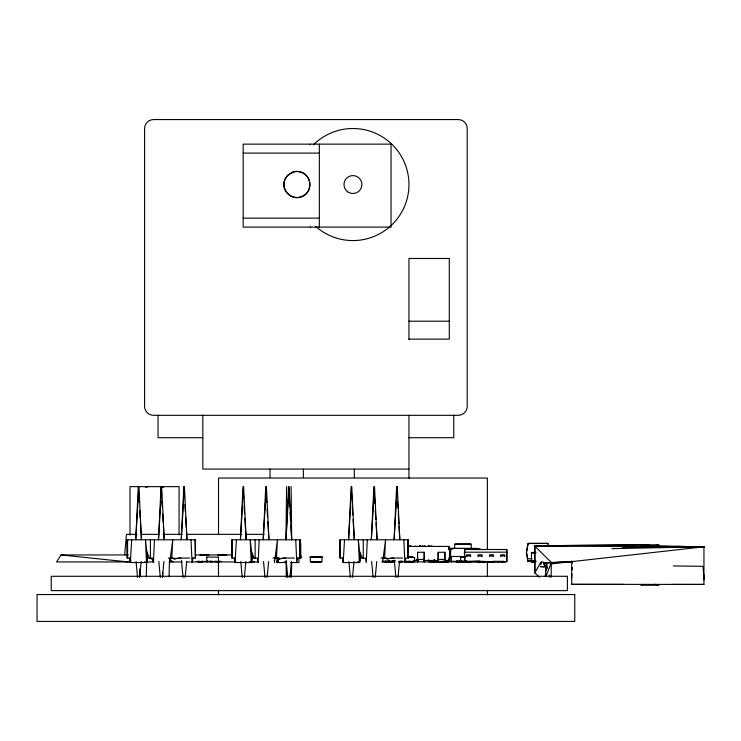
<?xml version="1.0" encoding="UTF-8"?>
<svg xmlns="http://www.w3.org/2000/svg" width="741" height="741" viewBox="0 0 741 741"><rect width="100%" height="100%" fill="white"/><g stroke="black" fill="none" stroke-linecap="round" stroke-linejoin="round"><path stroke-width="1.11" d="M215.9 561.576L219.438 561.947L219.447 561.094M408.958 478.269L408.967 415.312M424.223 552.277L424.204 561.947L424.223 552.277L417.544 552.277L417.563 561.947L417.544 552.277M444.869 552.277L444.85 561.947L444.869 552.277L438.181 552.277L438.2 561.947L438.181 552.277M534.817 570.348L534.826 545.784L658.971 544.774L654.609 545.756M207.397 561.094L207.387 561.576C205.785 561.382 209.286 561.483 207.415 561.521L210.953 561.428M465.302 556.482L450.648 556.482L451.602 561.854L450.648 556.482L450.509 548.803M450.648 550.202L450.463 549.313L448.481 549.313M198.884 561.947L202.423 561.576L198.884 561.947L198.884 561.094M215.909 561.947L215.909 561.094M291.102 486.605L291.704 539.781L289.147 486.605L285.961 539.781L286.563 486.605M506.853 561.622L506.779 549.498L464.709 549.498L464.412 552.212L464.764 561.687L506.853 561.622L506.779 549.498M551.109 577.202L551.323 562.438L534.826 546.136L703.95 546.812L551.313 563.92M127.665 539.781L127.378 558.056L127.22 539.781L195.504 539.781L195.402 558.056L195.059 539.781M232.304 544.348L232.09 558.056L231.924 539.781L300.216 539.781L300.114 558.056L299.762 539.781M340.499 539.781L340.212 558.056L340.054 539.781L408.337 539.781L408.235 558.056L407.893 539.781M298.975 558.01L298.892 562.539L290.704 562.539M497.85 561.761L498.656 561.761L498.082 561.761M571.709 578.249L571.709 573.951M146.32 576.748L146.662 560.844M169.078 576.748L169.42 560.844M291.361 577.396L291.704 562.539M434.365 559.483L434.365 561.9M212.732 561.9L212.426 561.9M315.805 561.9L316.333 561.947M465.83 561.854L466.385 560.956L466.821 561.947L466.228 561.9M130.786 560.261L130.694 562.539L129.684 558.056L127.22 558.056L127.313 539.781L127.665 558.056M154.461 539.781L153.452 562.539L152.442 558.056L147.515 558.056L146.801 555.907M259.174 539.781L258.164 562.539L257.155 558.056L252.227 558.056L251.514 555.907M367.295 539.781L366.286 562.539L365.276 558.056L360.348 558.056L359.635 555.907M475.296 549.563L476.046 548.442M285.961 539.781L288.518 486.605L289.055 495.655M390.915 561.854L390.952 560.956M462.616 561.854L462.662 560.956M277.467 558.482L276.912 562.539L286.702 562.539L286.082 561.641L286.304 577.396M144.551 561.724L146.505 562.539L145.495 539.781L147.515 558.056L146.505 562.539L130.351 562.539L131.694 539.781M249.254 561.724L251.218 562.539L250.208 539.781L252.227 558.056L251.218 562.539L235.064 562.539L236.407 539.781M357.384 561.724L359.339 562.539L358.329 539.781L360.348 558.056L359.339 562.539L343.185 562.539L344.528 539.781M278.134 558.066L277.838 562.539L276.912 558.066M218.4 557.102L206.748 557.102M310.359 556.982L310.322 557.464L321.974 557.464L321.937 556.982L310.322 557.102L321.937 556.982L321.075 557.019L321.974 557.464L310.322 557.102M464.82 557.028L460.596 556.982L460.559 557.464L464.792 557.464M124.683 554.953L126.479 534.344L136.89 534.344M139.66 577.434L141.151 561.483M162.427 577.434L163.909 561.483M185.185 577.434L186.676 561.483M244.373 577.434L245.855 561.483M267.13 577.434L268.622 561.483M289.898 577.434L291.38 561.483M352.494 577.434L353.985 561.483M375.261 577.434L376.743 561.483M398.019 577.434L399.51 561.483M387.08 561.854L387.173 560.956M458.781 561.854L458.874 560.956M545.7 573.006L545.357 576.461L546.358 562.845L571.709 561.863L546.358 562.845L547.655 568.412M545.932 570.709L546.506 564.966M471.48 548.414L471.007 544.089L454.937 544.089L454.455 548.414L451.102 548.748M409.43 561.317L405.216 561.761M503.899 561.317L492.608 561.317M147.515 558.056L146.838 562.539L146.709 560.261M252.227 558.056L251.551 562.539L251.421 560.261M360.348 558.056L359.672 562.539L359.542 560.261M444.341 560.465L448.916 560.446L449.982 553.416L448.889 546.404L407.745 546.423M385.311 561.854L385.45 560.956L385.996 561.854L385.45 560.956L385.125 561.854L385.45 560.956M448.916 560.465L449.963 553.694L448.889 546.404M457.012 561.854L457.151 560.956L457.697 561.854L457.151 560.956L456.827 561.854L457.151 560.956L457.299 561.854M484.373 561.947L481.539 561.761M528.092 543.505L526.434 552.453L527.601 558.816L526.443 552.453L528.092 543.505L548.155 543.477L548.544 545.719M571.709 574.451L571.793 573.951M278.681 558.205L277.838 562.539L279.116 558.066M193.04 558.056L192.03 562.539L191.021 539.781M297.752 558.056L296.743 562.539L295.733 539.781M464.792 557.232L460.559 557.102L464.792 557.334M277.542 560.307L276.912 562.539L278.579 561.345M572.302 567.847L571.709 569.959L572.376 567.763M212.463 561.521L210.036 561.521L210.935 561.947L210.926 561.094M545.913 576.73L551.323 562.438M540.652 563.781L541.449 561.9M285.498 178.386C279.366 188.409 291.315 201.691 301.939 196.541C313.295 192.549 311.98 174.283 300.17 171.958M539.402 577.156L534.826 572.923L540.763 562.317M540.55 564.725L542.19 561.9M394.129 561.854L394.684 560.956M128.267 554.953L61.049 554.953L56.575 561.947L130.509 561.947M498.545 561.761L497.859 561.678M424.936 546.274C426.742 546.349 422.509 546.33 424.788 546.274M286.73 561.641L286.026 562.539L283.84 561.984M527.99 560.918L535.919 560.807L527.805 561.085M287.73 175.376L293.093 172.134M419.665 546.274L420.48 546.274M421.814 546.274L422.898 546.274M406.624 561.947L407.152 561.9M527.925 560.844L534.909 560.659M206.896 561.521L207.906 561.521M405.79 561.947L405.29 561.947L413.673 561.947L410.523 561.27M431.234 546.274L432.225 546.358L431.716 546.274M417.989 560.631L418.183 560.539M481.882 561.947L483.771 561.947L482.799 561.761M642.975 546.571L646.976 544.774L654.609 546.487M642.975 584.353L640.974 585.251L658.971 585.251L654.609 584.269M434.05 561.947L434.698 561.947M484.327 561.252L481.178 561.854L480.149 561.317L446.295 561.317L444.757 561.854L441.617 561.252M475.741 548.525L448.851 548.414L477.084 548.414L480.427 549.313L475.481 549.313M431.92 546.358L429.854 546.358L430.308 546.274M489.579 561.947L490.662 561.947M488.532 561.947L491.088 561.947M145.542 487.245L148.533 486.652M410.616 546.358L411.199 546.274L409.282 546.274M412.626 561.252L409.477 561.854L404.549 561.363M428.455 546.274L428.993 546.274M409.995 546.358L410.579 546.274M210.036 561.521L210.879 561.521L209.796 561.521M419.573 546.274L420.342 546.274M422.064 546.358L422.75 546.274M180.86 558.056L174.116 558.853L171.764 558.056L172.746 539.781L169.772 562.539L169.55 559.131M285.563 558.056L278.829 558.853L276.476 558.056L277.449 539.781L274.485 562.539L274.337 560.261M393.693 558.056L386.95 558.853L384.598 558.056L385.579 539.781L382.606 562.539L382.458 560.261M699.347 547.284L703.95 546.756L703.95 584.427L571.709 584.334L571.709 560.965L572.506 562.965M481.178 561.048L481.178 561.854L479.631 561.317L444.757 561.854L444.757 561.048L440.571 561.947L448.953 561.854L404.873 561.9M451.186 548.748L454.585 548.414M428.502 546.358L429.465 546.274L428.011 546.274L429.465 546.358M452.232 548.711L455.595 548.414M409.764 546.358L411.014 546.274M419.647 546.358L420.768 546.274L419.397 546.274M528.62 543.329L547.553 543.329M471.007 544.089L454.937 544.089M466.737 561.761L470.591 561.567M478.121 561.761L481.974 561.567M489.505 561.761L493.358 561.567M500.888 561.761L504.741 561.567M408.05 561.947L409.421 561.882L407.291 561.947M502.509 561.947L503.88 561.882L501.759 561.947M417.6 559.52L424.204 559.316M438.237 559.52L444.841 559.316M551.276 562.521L571.709 561.863M321.974 557.102L310.322 557.019L310.322 561.947L321.974 561.947L321.974 557.019M540.495 566.569L542.56 566.513M407.772 557.232L412.339 557.102L407.772 557.334M394.777 561.697L382.393 561.604M399.334 561.567L402.752 561.474M405.031 561.409L409.477 561.854L409.477 561.048M480.149 561.317L460.791 561.854L446.295 561.317M611.909 548.636L703.95 546.812L658.971 546.117M382.004 561.65L394.407 561.493M398.908 561.428L402.289 561.391M412.292 556.982L407.745 557.028L412.292 556.982L412.339 557.464M460.559 557.102L464.783 557.056M534.826 572.923L534.826 545.784L646.976 544.774M622.264 547.127L703.95 546.812L640.974 545.932M448.851 549.313L449.657 549.313M464.412 552.212L506.974 552.165M243.168 153.1L319.343 153.1M243.168 218.15L319.343 218.15M408.967 321.214L449.296 321.214M408.967 339.137L449.296 339.137L449.296 258.479L408.967 258.479L408.967 339.573M202.839 437.709L158.037 437.709L158.037 415.312M408.967 437.709L453.77 437.709L453.77 415.312M408.967 469.081L202.839 469.081L202.839 415.312M141.457 534.344L158.889 534.344M163.15 534.344L182.036 534.344M186.176 534.344L241.325 534.344M245.706 534.344L264.241 534.344M414.877 546.274L416.173 546.274M535.882 552.434L531.482 552.434L531.482 561.947L535.882 561.9L531.482 561.826M195.485 554.953L232.452 554.953M407.717 557.019L414.58 557.464L414.58 561.947M407.763 557.464L414.58 557.464M168.272 558.056L172.746 558.056M189.715 558.056L178.544 558.056L174.116 558.853L174.116 558.056M192.317 558.056L195.504 558.056L195.448 539.781M235.147 561.419L234.388 558.056L231.924 558.056L232.026 539.781L232.378 558.056M272.984 558.056L277.449 558.056M294.427 558.056L283.257 558.056L278.829 558.853L278.82 558.056M297.021 558.056L300.753 558.066L300.753 543.524L299.762 541.856M343.518 562.539L342.518 558.056L340.054 558.056L340.147 539.781L340.499 558.056M381.106 558.056L385.579 558.056M402.548 558.056L391.378 558.056L386.95 558.853L386.95 558.056M532.019 558.816L527.37 558.816L527.851 561.548L535.808 561.548M392.869 560.483L395.138 560.455M413.459 560.474L418.017 560.455M423.75 560.474L438.616 560.455M382.486 561.317L394.897 561.317M399.418 561.317L402.798 561.317M405.058 561.317L408.439 561.317M197.004 561.446L221.337 561.437M251.153 561.493L254.376 561.947M402.835 561.493L400.686 561.947M404.984 561.493L411.44 561.947M398.584 561.761L402.354 561.761M146.19 561.947L154.035 561.947M169.717 561.947L182.036 561.947M186.519 561.947L189.881 561.947M191.002 561.947L235.814 561.947M251.495 561.947L258.22 561.947M384.588 561.854L386.459 561.854M386.904 561.854L388.821 561.854L388.154 560.956L388.414 561.854L388.766 560.956L388.59 561.854L388.154 560.956M389.349 561.854L391.053 561.854M391.609 561.854L393.388 561.854M393.888 561.854L394.768 561.854M398.593 561.947L403.224 561.947M456.289 561.854L458.16 561.854M458.605 561.854L505.908 561.947M571.709 584.353L623.45 584.38M671.754 584.408L703.95 584.417M477.084 549.313L476.482 549.313M534.826 545.784L562.438 545.941M703.95 546.756L694.725 546.626M416.396 559.372L418.628 559.381M449.444 548.414C447.833 548.145 451.917 548.859 449.722 548.423M540.43 566.615L545.302 566.652L543.162 561.91M531.482 553.203L535.882 553.258M476.982 561.854L485.374 561.947L482.224 561.27M673.263 565.939L703.024 566.328L703.413 571.969M677.422 546.386L684.341 546.478M494.747 561.947L492.626 561.882L493.997 561.947M543.746 562.521L546.738 562.66M500.888 555.852L504.741 556.046M489.505 555.852L493.358 556.046M478.121 555.852L481.974 556.046M466.737 555.852L470.591 556.046M500.888 561.567L504.741 561.761M489.505 561.567L493.358 561.761M478.121 561.567L481.974 561.761M466.737 561.567L470.591 561.761M61.049 554.953L128.267 561.947M409.514 546.274L409.884 546.274M540.208 566.439L543.866 566.995L545.487 566.272L543.533 563.614M422.435 546.274L422.944 546.358M420.017 546.274L420.527 546.358M160.538 486.652L163.52 487.245M424.185 546.274L424.065 546.274M386.524 558.26L388.404 558.649M278.394 558.26L280.283 558.649M173.69 558.26L175.571 558.649M543.82 563.188L546.895 563.994M544.626 566.448L545.302 566.652M382.421 557.464L384.283 558.056M274.29 557.464L276.152 558.056M464.709 549.498L464.764 561.687M170.393 559.77L173.079 561.947M149.775 557.593L153.359 560.492M459.855 560.956L460.291 561.854L460.476 560.956L460.115 561.854L459.855 560.956L460.522 561.854L460.559 557.019M383.366 557.167L383.958 558.056M275.244 557.167L275.837 558.056M170.532 557.167L171.125 558.056M466.385 560.956L466.969 561.854M461.662 561.854L461.041 560.956M389.961 561.854L389.34 560.956M359.228 550.952L362.368 558.056M250.653 549.933L254.237 558.056M146.394 550.952L149.534 558.056M286.082 561.641L286.397 562.539M450.547 548.877L450.639 549.442M549.211 575.09L549.729 577.313M445.397 559.622L445.823 561.743M548.081 543.505L548.497 545.747M299.762 546.71L300.753 558.066L300.244 549.313M342.518 558.056L343.185 562.539M234.388 558.056L235.064 562.539M129.684 558.056L130.351 562.539M457.151 560.956L457.253 561.854M300.513 555.796L300.753 558.066M394.305 560.344L395.898 577.434M371.649 561.483L373.131 577.434M348.881 561.483L350.373 577.434M286.174 560.344L287.767 577.434M263.518 561.483L265.009 577.434M240.76 561.483L242.242 577.434M181.471 560.344L183.064 577.434M158.815 561.483L160.297 577.434M136.048 561.483L137.539 577.434M703.561 574.219L703.95 579.86L703.561 572.932M397.111 494.525L396.639 486.605L394.092 539.781L397.278 486.605L399.825 539.781L399.01 526.203M397.519 501.314L397.926 508.104M398.269 513.754L398.88 523.943M374.89 503.574L373.872 486.605L371.324 539.781L374.511 486.605L377.058 539.781L376.048 522.813M375.298 510.364L375.844 519.413M351.855 499.054L351.114 486.605L348.566 539.781L351.753 486.605L354.3 539.781L353.077 519.413M352.336 506.974L352.809 514.893M289.333 500.184L289.731 506.974M290.074 512.624L290.62 521.673M290.824 525.073L291.704 539.781M266.704 502.444L265.75 486.605L263.203 539.781L266.389 486.605L268.937 539.781L267.853 521.673M267.112 509.234L267.584 517.153M243.669 497.915L242.992 486.605L240.436 539.781L243.622 486.605L246.179 539.781L245.632 530.732M244.141 505.834L244.613 513.754M244.891 518.283L245.493 528.463M184.352 495.655L183.805 486.605L181.258 539.781L184.444 486.605L186.991 539.781L186.38 529.593M184.889 504.704L185.296 511.494M185.639 517.153L186.25 527.333M161.584 495.655L161.038 486.605L158.491 539.781L161.677 486.605L164.224 539.781L163.418 526.203M161.927 501.314L162.26 506.974M162.668 513.754L163.215 522.813M139.225 502.444L138.28 486.605L135.733 539.781L138.919 486.605L141.466 539.781L140.447 522.813M139.706 510.364L140.179 518.283M299.799 541.652L299.92 543.838M403.854 539.781L404.864 562.539L405.873 558.056L408.337 558.056L408.282 539.781M450.565 549.563L450.648 552.147M162.649 572.2L162.742 576.748M139.817 568.792L139.993 576.748M434.254 559.474L434.3 561.947M286.304 561.641L286.304 562.539M300.161 539.781L300.216 558.056M202.413 561.094L202.413 561.947M504.741 556.565L504.741 554.777L500.888 554.777L500.888 556.565M493.358 556.565L493.358 554.777L489.505 554.777L489.505 556.565M487.365 549.739L487.365 478.038L218.512 478.038L218.512 534.706M487.365 561.298L487.365 576.331M487.365 590.207L487.365 594.838M481.974 556.565L481.974 554.777L478.121 554.777L478.121 556.565M471.313 561.947L461.458 561.947M470.591 556.565L470.591 554.777L466.737 554.777L466.737 556.565M439.45 561.947L429.585 561.947M428.687 559.705L428.687 561.947M363.257 539.781L363.257 558.056M354.309 469.081L354.309 477.482M321.075 561.947L311.22 561.947M319.343 144.143L319.343 227.107M310.386 144.143L310.386 144.764M310.386 226.487L310.386 227.107M303.365 469.081L303.365 477.482M270.057 469.081L270.057 477.482M255.136 539.781L255.136 558.056M226.848 554.953L217.891 554.953M218.4 557.019L218.512 576.331M218.512 590.207L218.512 594.838M208.925 554.953L199.959 554.953M206.748 557.019L206.748 561.947M179.081 534.863L179.081 486.652L129.981 486.652L129.981 535.113M150.423 539.781L150.423 558.056M285.609 178.451A13.968 13.199 68.2 0 1 287.777 175.422M293.019 171.949A11.319 9.948 1.3 0 1 300.225 171.792M313.462 144.782A56.029 56.029 0 0 1 391.841 144.226A56.029 56.029 0 0 1 394.073 222.578A56.029 56.029 0 0 1 315.786 226.487M392.535 560.956L391.85 561.854L392.535 560.956M464.246 560.956L463.551 561.854L464.246 560.956M458.253 119.57L153.554 119.57A8.966 8.966 0 0 0 144.588 128.536L144.588 406.346A8.966 8.966 0 0 0 153.554 415.312L458.253 415.312A8.966 8.966 0 0 0 467.219 406.346L467.219 128.536A8.966 8.966 0 0 0 458.253 119.57M391.044 144.143L243.168 144.143L243.168 227.107L391.044 227.107L391.044 144.143M567.393 576.285L51.24 576.285L51.24 590.623L567.393 590.623L567.393 576.285M574.757 594.541L37.05 594.541L37.05 621.43L574.757 621.43L574.757 594.541M461.402 561.854L461.208 560.956L461.365 561.854M389.692 561.854L389.507 560.956L389.664 561.854M347.779 191.873A8.966 8.966 0 0 0 361.858 185.352A8.966 8.966 0 0 0 349.168 176.414A8.966 8.966 0 0 0 347.779 191.873M290.444 195.8A12.995 12.995 0 0 0 309.933 184.546A12.995 12.995 0 0 0 290.444 173.292A12.995 12.995 0 0 0 290.444 195.8"/></g></svg>
